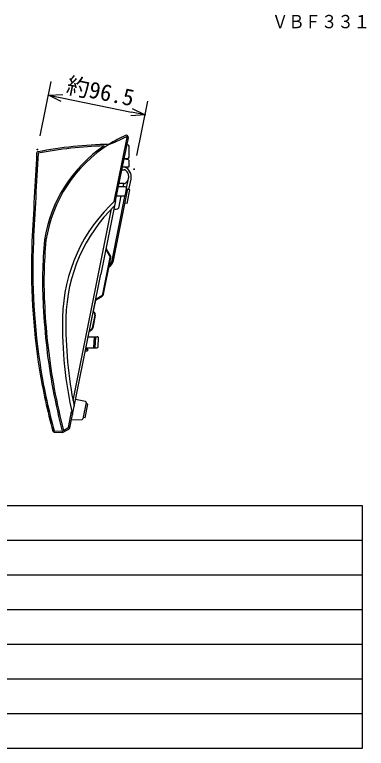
# Model space of a CAD drawing. Units: millimetres, scale not verified. Extents: x -62 to 63, y -57 to 58.
# Drawn here: x 12.3 to 63.1, y -56.9 to 49 of the extents above; entities that cross this region are included whole.
import ezdxf
from ezdxf.enums import TextEntityAlignment as Align

# ---------------------------------------------------------------- set-up
doc = ezdxf.new("R2010")
doc.units = ezdxf.units.MM
doc.header["$LTSCALE"] = 0.191441
doc.header["$PDMODE"] = 32
doc.header["$PDSIZE"] = 0.0957
for name, color, linetype in [('0-1_GAIKEI', 1, 'Continuous'), ('0-2_TOUROKU', 3, 'Continuous'), ('0-3_WAKU', 7, 'Continuous')]:
    doc.layers.add(name, color=color, linetype=linetype)
doc.styles.add('ＭＳ ゴシック', font='')
doc.styles.get('ＭＳ ゴシック').set_extended_font_data('MS Gothic')

# ---------------------------------------------------------------- blocks, each defined once
blk = doc.blocks.new('_OPEN30')
at = {"layer": '0-2_TOUROKU', "color": 7}
blk.add_line((0, 0), (-1, 0), dxfattribs=at)
blk.add_lwpolyline([(-1, 0.26795), (0, 0), (-1, -0.26795)], dxfattribs=at)

msp = doc.modelspace()

# ---------------------------------------------------------------- linework, layer by layer
at = {"layer": '0-1_GAIKEI'}
for p, q in [((26.6305, 22.0667), (28.5012, 31.3028)), ((27.7625, 26.6484), (28.0806, 26.6484)), ((28.0806, 24.6484), (27.3574, 24.6484)), ((27.9696, 24.6484), (27.8738, 24.1751)), ((28.4464, 23.9797), (28.7267, 25.3639)), ((28.2509, 24.1685), (27.2637, 24.1858)), ((28.2635, 23.0457), (28.4434, 23.9286)), ((26.3377, 13.569), (28.2482, 23.0015)), ((26.9966, 22.8669), (28.071, 22.8856)), ((27.6109, 22.8776), (27.2526, 21.1083)), ((20.6994, -6.6801), (26.2744, 21.0127)), ((26.0398, 14.1855), (25.4401, 15.182)), ((25.0084, 8.6962), (26.0768, 13.9713)), ((23.9778, 7.9623), (24.869, 8.4987)), ((23.8613, 5.6745), (23.4817, 3.8002)), ((23.613, 6.1752), (23.7913, 5.9572)), ((23.3637, 3.6045), (23.0418, 3.3413)), ((23.7114, 0.9484), (23.8093, 2.5484)), ((23.9114, 0.9484), (24.0093, 2.5484)), ((22.4721, 0.5284), (22.7514, 0.5284)), ((22.5207, 0.7684), (22.7514, 0.7684)), ((22.7514, 0.7684), (22.7514, 0.5284)), ((22.8514, 0.6684), (22.8514, 0.6284)), ((20.0225, -10.558), (20.4915, -8.2427)), ((17.9819, -11.0294), (19.1483, -11.0905)), ((19.3292, -10.9912), (19.9739, -10.6251))]:
    msp.add_line(p, q, dxfattribs=at)
at = {"layer": '0-1_GAIKEI', "color": 7}
for p, q in [((26.8547, 22.1662), (28.6972, 31.2631)), ((28.5914, 30.2484), (28.4917, 30.2484)), ((28.7914, 28.4484), (28.7914, 30.0484)), ((28.7051, 28.0603), (28.0663, 28.1484)), ((28.0866, 28.2484), (28.5914, 28.2484)), ((28.7914, 27.1197), (28.7914, 27.9613)), ((27.8653, 27.0278), (27.8405, 27.0332)), ((27.8427, 27.0442), (28.7325, 27.0598)), ((27.8653, 27.0278), (27.8691, 27.0447)), ((28.8107, 23.965), (29.0795, 25.2924)), ((26.5337, 13.5293), (28.634, 23.8987)), ((28.5112, 21.781), (28.9082, 23.7411)), ((28.9082, 23.7411), (28.6142, 23.8007)), ((28.633, 23.8989), (28.6928, 23.8868)), ((26.8545, 22.1655), (24.705, 11.5527)), ((28.5112, 21.781), (28.2171, 21.8405)), ((26.1255, 14.2371), (25.5497, 15.1939)), ((25.1064, 8.6764), (26.1748, 13.9514)), ((20.2186, -10.5977), (24.705, 11.5527)), ((23.9508, 7.8294), (23.6306, 6.2484)), ((23.9057, 7.6067), (23.8972, 7.6084)), ((23.9508, 7.8294), (24.9206, 8.4131)), ((23.9201, 5.6626), (23.5405, 3.7883)), ((23.6282, 6.2514), (23.8377, 5.9952)), ((23.4016, 3.5581), (23.023, 3.2484)), ((22.8812, 2.5484), (24.1967, 2.5484)), ((24.3229, 1.1362), (24.3963, 2.3362)), ((22.5571, 0.9484), (24.1233, 0.9484)), ((22.5139, -6.8211), (21.0438, -6.5234)), ((22.5921, -6.939), (22.1113, -9.3127)), ((22.4494, -9.1548), (22.8464, -7.1946)), ((22.8464, -7.1946), (22.5524, -7.135)), ((20.4482, -9.4636), (22.0178, -9.3927)), ((22.4494, -9.1548), (22.1554, -9.0952)), ((17.9715, -11.2291), (19.2018, -11.2936)), ((19.2018, -11.2936), (20.0727, -10.799))]:
    msp.add_line(p, q, dxfattribs=at)
at = {"layer": '0-1_GAIKEI'}
for centre, radius, start, end in [((18.8828, 49.2275), 20.1788, 290.27515, 298.01816), ((27.0471, -29.6804), 59.8, 91.77686, 100.99394), ((36.5511, 13.3864), 20.2002, 124.2139, 171.06536), ((36.5511, 13.3864), 20.0002, 122.21072, 171.06536), ((27899.4567, -1451.1802), 27923.0742, 176.96133, 176.9875), ((28.0806, 26.2484), 0.4, 48.59038, 90), ((27.5514, 25.6484), 1.2, 311.40962, 48.59038), ((28.0806, 25.0484), 0.4, 270, 311.40962), ((28.2474, 23.9686), 0.2, 348.4822, 89), ((42.8038, 4.8361), 23.632, 132.35771, 178.84947), ((28.0675, 23.0856), 0.2, 271, 348.4822), ((42.8038, 4.8361), 23.128, 134.10065, 178.84947), ((26.7696, 21.746), 0.8, 258.55, 307.14038), ((109.7545, 12.55), 94.8584, 177.74287, 188.98781), ((77.7316, 10.5326), 61.4288, 174.41403, 183.40389), ((77.7316, 10.5326), 61.2288, 174.41403, 183.40389), ((25.7828, 14.0308), 0.3, 348.55, 31.04156), ((25.1616, 13.8072), 1.2, 312.22759, 348.55), ((24.7143, 8.7558), 0.3, 301.04156, 348.55), ((104.3116, 11.0736), 88.0001, 182.72642, 190.52875), ((104.3116, 11.0736), 87.8001, 182.72642, 190.52875), ((77.0947, 4.1501), 57.9298, 178.8521, 192.80373), ((77.0947, 4.1501), 57.4258, 178.8521, 191.66231), ((23.5281, 5.742), 0.34, 348.55, 39.275), ((23.1484, 3.8677), 0.34, 309.275, 348.55), ((22.7514, 0.6684), 0.1, 0, 90), ((22.7514, 0.6284), 0.1, 270, 0), ((102.6719, 12.1338), 87.8005, 189.44163, 195.29664), ((104.3191, 11.0752), 88.0078, 190.52892, 194.72431), ((104.3191, 11.0752), 87.8078, 190.52892, 194.68979), ((19.9245, -10.5381), 0.1, 299.5923, 348.55)]:
    msp.add_arc(centre, radius, start, end, dxfattribs=at)
at = {"layer": '0-1_GAIKEI', "color": 7}
for centre, radius, start, end in [((36.5509, 13.3865), 20, 114.43063, 122.2104), ((28.4032, 31.3226), 0.3, 348.55, 114.43063), ((28.4032, 31.3226), 0.1, 348.55, 114.43063), ((27.0471, -29.6804), 60, 91.1047, 100.99394), ((28.5914, 30.0484), 0.2, 0, 90), ((27899.4567, -1451.1802), 27923.2742, 176.96133, 176.9875), ((15.6429, 29.0221), 0.2, 100.99394, 176.96796), ((28.5914, 28.4484), 0.2, 270, 0), ((28.6914, 27.9613), 0.1, 0, 82.14778), ((27.5506, 25.6021), 1.56, 348.55, 68.25901), ((28.7314, 27.1197), 0.06, 271, 0), ((27.5506, 25.6021), 1.2, 348.55, 359.38069), ((28.7127, 23.9848), 0.1, 258.55, 348.55), ((109.7545, 12.55), 95.0584, 177.74287, 188.98781), ((25.8924, 15.4001), 0.4, 168.55, 211.04156), ((25.7828, 14.0308), 0.4, 348.55, 31.04156), ((25.1616, 13.8072), 1.4, 302.21657, 348.55), ((24.7143, 8.7558), 0.4, 301.04156, 348.55), ((23.5281, 5.742), 0.4, 348.55, 39.275), ((23.1484, 3.8677), 0.4, 309.275, 348.55), ((24.1967, 2.3484), 0.2, 356.5, 90), ((24.1233, 1.1484), 0.2, 270, 356.5), ((102.6719, 12.1338), 88.0005, 189.44163, 195.29664), ((22.4941, -6.9191), 0.1, 348.55, 78.55), ((22.0133, -9.2929), 0.1, 272.58624, 348.55), ((17.9819, -11.0294), 0.2, 195.29665, 267), ((19.9245, -10.5381), 0.3, 299.5923, 348.55)]:
    msp.add_arc(centre, radius, start, end, dxfattribs=at)
at = {"layer": '0-2_TOUROKU'}
for p, q in [((15.9511, 31.5181), (17.5391, 39.3586)), ((19.1023, 37.0014), (29.1381, 34.9687)), ((29.9073, 28.6913), (31.4953, 36.5319))]:
    msp.add_line(p, q, dxfattribs=at)
at = {"layer": '0-3_WAKU', "color": 4}
for p, q in [((62.5, -21.858), (-62.5, -21.858)), ((62.5, -56.858), (62.5, -21.858)), ((-62.5, -56.858), (62.5, -56.858))]:
    msp.add_line(p, q, dxfattribs=at)
at = {"layer": '0-3_WAKU', "color": 1}
for p, q in [((62.5, -26.858), (-62.5, -26.858)), ((62.5, -31.858), (-62.5, -31.858)), ((62.5, -36.858), (-62.5, -36.858)), ((62.5, -41.858), (-62.5, -41.858)), ((62.5, -46.858), (-62.5, -46.858)), ((62.5, -51.858), (-62.5, -51.858))]:
    msp.add_line(p, q, dxfattribs=at)
at = {"layer": '0-3_WAKU'}
for p in [(31.0983, 34.5717), (15.5541, 29.5579), (29.5102, 26.7312)]:
    msp.add_point(p, dxfattribs=at)

# ---------------------------------------------------------------- block references
at = {"layer": '0-2_TOUROKU', "xscale": 2, "yscale": 2}
for p, rotation in [((17.1421, 37.3984), 168.55), ((31.0983, 34.5717), 348.55)]:
    msp.add_blockref('_OPEN30', p, dxfattribs=dict(at, rotation=rotation))

# ---------------------------------------------------------------- texts
at = {"layer": '0-2_TOUROKU', "color": 1, "style": 'ＭＳ ゴシック', "width": 0.9}
msp.add_text('ＶＢＦ３３１', height=1.924, dxfattribs=at).set_placement((49.4333, 46.4879), align=Align.BOTTOM_LEFT)
at = {"layer": '0-2_TOUROKU', "style": 'ＭＳ ゴシック'}
msp.add_text('約96.5', height=2.406, rotation=348.55, dxfattribs=at).set_placement((19.4633, 37.0401), align=Align.BOTTOM_LEFT)

doc.saveas('drawing.dxf')
